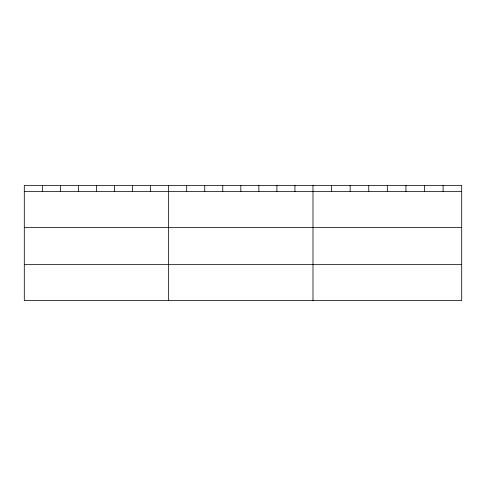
<?xml version="1.0" encoding="UTF-8"?>
<svg xmlns="http://www.w3.org/2000/svg" width="486" height="486" viewBox="0 0 486 486"><rect width="100%" height="100%" fill="white"/><g stroke="black" fill="none" stroke-linecap="round" stroke-linejoin="round"><path stroke-width="0.73" d="M461.7 227.582L461.7 185.385L24.3 185.385L24.3 300.615L461.7 300.615L461.7 227.582L24.3 227.582M24.3 191.612L461.7 191.612M24.3 264.645L461.7 264.645M443.111 185.385L443.111 191.612M424.521 185.385L424.521 191.612M405.932 185.385L405.932 191.612M387.342 185.385L387.342 191.612M368.752 185.385L368.752 191.612M350.163 185.385L350.163 191.612M331.573 185.385L331.573 191.612M312.984 185.385L312.984 300.615M294.941 185.385L294.941 191.612M276.899 185.385L276.899 191.612M258.856 185.385L258.856 191.612M240.813 185.385L240.813 191.612M222.77 185.385L222.77 191.612M204.728 185.385L204.728 191.612M186.685 185.385L186.685 191.612M168.642 185.385L168.642 300.615M150.599 185.385L150.599 191.612M132.556 185.385L132.556 191.612M114.514 185.385L114.514 191.612M96.471 185.385L96.471 191.612M78.428 185.385L78.428 191.612M60.386 185.385L60.386 191.612M42.343 185.385L42.343 191.612"/></g></svg>
